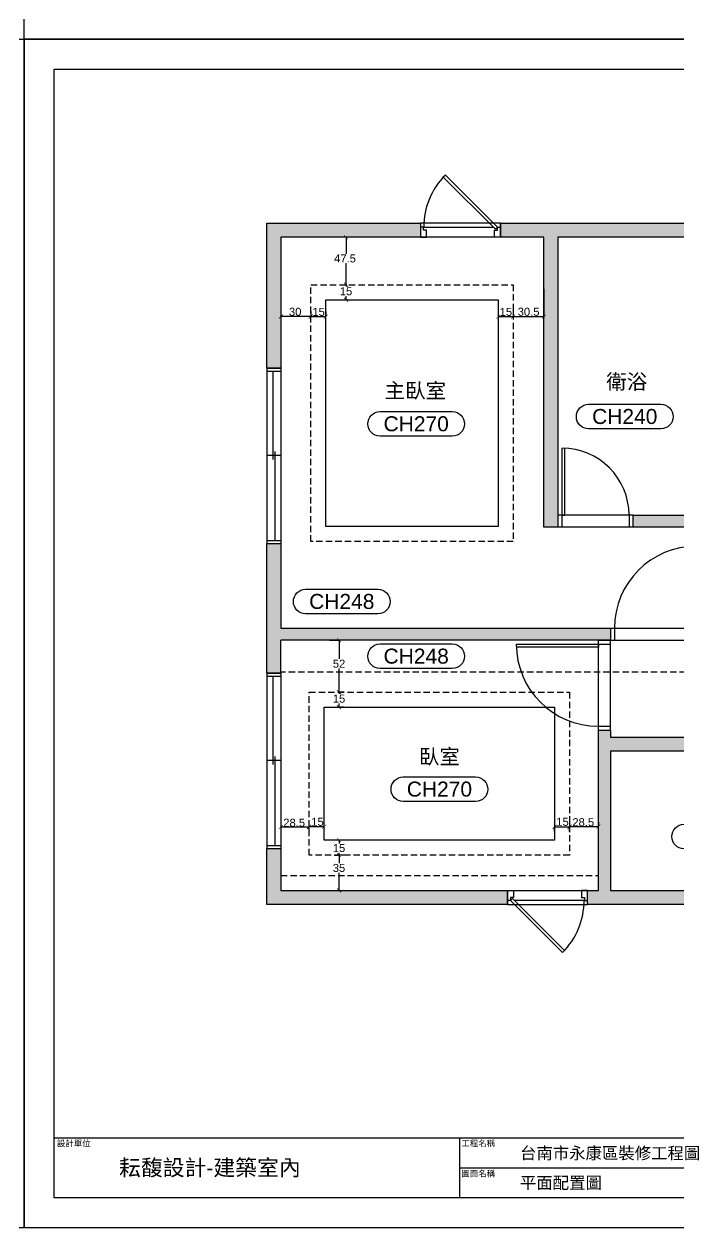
# Model space of a CAD drawing. Header units: millimetres. Extents: x -2628 to 3435, y -3699 to 2704.
# Drawn here: x 1698 to 2352, y -3699 to -2496 of the extents above; entities that cross this region are included whole.
import ezdxf
from ezdxf.enums import TextEntityAlignment as Align

# ---------------------------------------------------------------- set-up
doc = ezdxf.new("R2010")
doc.units = ezdxf.units.MM
doc.header["$PDMODE"] = 35
doc.linetypes.add('HIDDEN', pattern=[9.525, 6.35, -3.175])
for name, color, linetype in [('02-結構樑', 252, 'HIDDEN'), ('03-結構牆', 253, 'Continuous'), ('04-門線', 94, 'Continuous'), ('05-窗線', 150, 'Continuous'), ('08-文字', 7, 'Continuous'), ('10-標註', 140, 'Continuous'), ('11-填充', 8, 'Continuous'), ('12-天花板', 120, 'Continuous'), ('圖框', 255, 'Continuous')]:
    doc.layers.add(name, color=color, linetype=linetype)
doc.layers.add('不出圖', color=235, linetype='Continuous', plot=False)
doc.styles.get("Standard").update_dxf_attribs({"font": 'arial.ttf'})
doc.dimstyles.new('ISO-40', dxfattribs={"dimscale": 0, "dimtxt": 8, "dimasz": 4, "dimexe": 1, "dimexo": 5, "dimgap": 0.68, "dimtad": 1, "dimtih": 1, "dimtoh": 1, "dimdec": 1, "dimrnd": 0.5, "dimdsep": 46, "dimtxsty": 'Standard', "dimblk": 'ARCHTICK', "dimcen": 2.5, "dimadec": 0, "dimazin": 0, "dimtfac": 1, "dimtdec": 1, "dimtmove": 1, "dimatfit": 3, "dimldrblk": 'ARCHTICK', "dimfxl": 15, "dimarcsym": 0})

# ---------------------------------------------------------------- blocks, each defined once
blk = doc.blocks.new('窗2片')
at = {"layer": '05-窗線'}
for p, q in [((0, 0), (0, -175.2)), ((0, 0), (14, 0)), ((14, 0), (14, -175.2)), ((0, -3), (14, -3)), ((6, -3), (6, -91.1)), ((8, -83.1), (8, -172.2)), ((14, -87.1), (0, -87.1)), ((0, -172.2), (14, -172.2)), ((0, -175.2), (14, -175.2))]:
    blk.add_line(p, q, dxfattribs=at)
blk = doc.blocks.new('窗_單開')
at = {"layer": '05-窗線'}
for p, q in [((74.9, -6.1), (22.8, 45.9)), ((24.9, 48.1), (77, -4)), ((80, 0), (0, 0)), ((0, 0), (0, -14)), ((80, 0), (80, -14)), ((3, -4), (72.8, -4)), ((77, -4), (74.9, -6.1)), ((80, -14), (1, -14))]:
    blk.add_line(p, q, dxfattribs=at)
for points in [[(0, -14), (6, -14), (6, -7), (3, -7), (3, -4), (0, -4), (0, -14)], [(80, -14), (74, -14), (74, -7), (77, -7), (77, -4), (80, -4), (80, -14)]]:
    blk.add_lwpolyline(points, dxfattribs=at)
blk.add_arc((77, -4), 73.7, 135, 180, dxfattribs=at)
blk = doc.blocks.new('門_左')
at = {"layer": '04-門線'}
for p, q in [((0, 12), (0, 0)), ((75, 12), (0, 12)), ((75, 0), (0, 0)), ((4, 12), (4, 0)), ((71, 12), (71, 0)), ((75, 0), (75, 12))]:
    blk.add_line(p, q, dxfattribs=at)
blk.add_lwpolyline([(4, 79), (4, 12), (7, 12), (7, 78.9)], dxfattribs=at)
blk.add_arc((4, 12), 67, 360, 90, dxfattribs=at)
blk = doc.blocks.new('門_右')
at = {"layer": '04-門線'}
for p, q in [((-90, 12), (0, 12)), ((-90, 12), (-90, 0)), ((-90, 0), (0, 0)), ((-86, 12), (-86, 0)), ((-4, 12), (-4, 0)), ((0, 12), (0, 0))]:
    blk.add_line(p, q, dxfattribs=at)
blk.add_lwpolyline([(-4, 94), (-4, 12), (-7, 12), (-7, 93.9)], dxfattribs=at)
blk.add_arc((-4, 12), 82, 90, 180, dxfattribs=at)
blk = doc.blocks.new('_ArchTick')
at = {"color": 0, "linetype": 'ByBlock', "const_width": 0.15}
blk.add_lwpolyline([(-0.5, -0.5), (0.5, 0.5)], dxfattribs=at)
blk = doc.blocks.new('*D366')
at = {"layer": '10-標註', "color": 0, "lineweight": -2, "transparency": 16777216}
for p, q in [((2171.8, -2776.4), (2171.8, -2789.3)), ((2186.8, -2776.4), (2186.8, -2789.3)), ((2171.8, -2788.3), (2186.8, -2788.3))]:
    blk.add_line(p, q, dxfattribs=at)
at = {"layer": 'Defpoints', "color": 0, "transparency": 16777216}
for p in [(2171.8, -2771.4), (2186.8, -2771.4), (2186.8, -2788.3)]:
    blk.add_point(p, dxfattribs=at)
at = {"layer": '10-標註', "color": 0, "lineweight": -2, "transparency": 16777216, "xscale": 4, "yscale": 4, "zscale": 4, "rotation": 180}
blk.add_blockref('_ArchTick', (2171.8, -2788.3), dxfattribs=at)
at = {"layer": '10-標註', "color": 0, "lineweight": -2, "transparency": 16777216, "xscale": 4, "yscale": 4, "zscale": 4}
blk.add_blockref('_ArchTick', (2186.8, -2788.3), dxfattribs=at)
at = {"layer": '10-標註', "color": 0, "transparency": 16777216, "insert": (2179.4, -2783.6), "char_height": 8, "attachment_point": 5}
blk.add_mtext('15', dxfattribs=at)
blk = doc.blocks.new('*D367')
at = {"layer": '10-標註', "color": 0, "lineweight": -2, "transparency": 16777216}
for p, q in [((2217.4, -2760.4), (2217.4, -2789.3)), ((2186.8, -2776.4), (2186.8, -2789.3)), ((2186.8, -2788.3), (2217.4, -2788.3))]:
    blk.add_line(p, q, dxfattribs=at)
at = {"layer": 'Defpoints', "color": 0, "transparency": 16777216}
for p in [(2217.4, -2755.4), (2186.8, -2771.4), (2217.4, -2788.3)]:
    blk.add_point(p, dxfattribs=at)
at = {"layer": '10-標註', "color": 0, "lineweight": -2, "transparency": 16777216, "xscale": 4, "yscale": 4, "zscale": 4, "rotation": 180}
blk.add_blockref('_ArchTick', (2186.8, -2788.3), dxfattribs=at)
at = {"layer": '10-標註', "color": 0, "lineweight": -2, "transparency": 16777216, "xscale": 4, "yscale": 4, "zscale": 4}
blk.add_blockref('_ArchTick', (2217.4, -2788.3), dxfattribs=at)
at = {"layer": '10-標註', "color": 0, "transparency": 16777216, "insert": (2202.1, -2783.5), "char_height": 8, "attachment_point": 5}
blk.add_mtext('30.5', dxfattribs=at)
blk = doc.blocks.new('*D368')
at = {"layer": '10-標註', "color": 0, "lineweight": -2, "transparency": 16777216}
for p, q in [((1954.5, -2786.1), (1954.5, -2789.3)), ((1984.5, -2788.3), (1954.5, -2788.3)), ((1984.5, -2791.3), (1984.5, -2789.3))]:
    blk.add_line(p, q, dxfattribs=at)
at = {"layer": 'Defpoints', "color": 0, "transparency": 16777216}
for p in [(1954.5, -2781.1), (1954.5, -2788.3), (1984.5, -2786.3)]:
    blk.add_point(p, dxfattribs=at)
at = {"layer": '10-標註', "color": 0, "lineweight": -2, "transparency": 16777216, "xscale": 4, "yscale": 4, "zscale": 4, "rotation": 180}
blk.add_blockref('_ArchTick', (1954.5, -2788.3), dxfattribs=at)
at = {"layer": '10-標註', "color": 0, "lineweight": -2, "transparency": 16777216, "xscale": 4, "yscale": 4, "zscale": 4}
blk.add_blockref('_ArchTick', (1984.5, -2788.3), dxfattribs=at)
at = {"layer": '10-標註', "color": 0, "transparency": 16777216, "insert": (1968.9, -2783.5), "char_height": 8, "attachment_point": 5}
blk.add_mtext('30', dxfattribs=at)
blk = doc.blocks.new('*D369')
at = {"layer": '10-標註', "color": 0, "lineweight": -2, "transparency": 16777216}
for p, q in [((2019.7, -2708.9), (2019.7, -2725.4)), ((2023.7, -2708.9), (2020.7, -2708.9)), ((2019.7, -2756.4), (2019.7, -2734.9)), ((2014.7, -2756.4), (2018.7, -2756.4))]:
    blk.add_line(p, q, dxfattribs=at)
at = {"layer": 'Defpoints', "color": 0, "transparency": 16777216}
for p in [(2018.7, -2708.9), (2019.7, -2708.9), (2019.7, -2756.4)]:
    blk.add_point(p, dxfattribs=at)
at = {"layer": '10-標註', "color": 0, "lineweight": -2, "transparency": 16777216, "xscale": 4, "yscale": 4, "zscale": 4}
for p, rotation in [((2019.7, -2708.9), 90), ((2019.7, -2756.4), 270)]:
    blk.add_blockref('_ArchTick', p, dxfattribs=dict(at, rotation=rotation))
at = {"layer": '10-標註', "color": 0, "transparency": 16777216, "insert": (2018.7, -2730.2), "char_height": 8, "attachment_point": 5}
blk.add_mtext('47.5', dxfattribs=at)
blk = doc.blocks.new('*D373')
at = {"layer": '10-標註', "color": 0, "lineweight": -2, "transparency": 16777216}
for p, q in [((1984.5, -2783.3), (1984.5, -2787.3)), ((1984.5, -2788.3), (1999.5, -2788.3)), ((1999.5, -2783.3), (1999.5, -2787.3))]:
    blk.add_line(p, q, dxfattribs=at)
at = {"layer": 'Defpoints', "color": 0, "transparency": 16777216}
for p in [(1984.5, -2788.3), (1999.5, -2788.3), (1999.5, -2788.3)]:
    blk.add_point(p, dxfattribs=at)
at = {"layer": '10-標註', "color": 0, "lineweight": -2, "transparency": 16777216, "xscale": 4, "yscale": 4, "zscale": 4, "rotation": 180}
blk.add_blockref('_ArchTick', (1984.5, -2788.3), dxfattribs=at)
at = {"layer": '10-標註', "color": 0, "lineweight": -2, "transparency": 16777216, "xscale": 4, "yscale": 4, "zscale": 4}
blk.add_blockref('_ArchTick', (1999.5, -2788.3), dxfattribs=at)
at = {"layer": '10-標註', "color": 0, "transparency": 16777216, "insert": (1992.3, -2783.6), "char_height": 8, "attachment_point": 5}
blk.add_mtext('15', dxfattribs=at)
blk = doc.blocks.new('*D379')
at = {"layer": '10-標註', "color": 0, "lineweight": -2, "transparency": 16777216}
for p, q in [((2012.7, -3163.7), (2012.7, -3165.3)), ((2017.7, -3163.7), (2013.7, -3163.7)), ((2012.7, -3178.7), (2012.7, -3174.8)), ((2017.7, -3178.7), (2013.7, -3178.7))]:
    blk.add_line(p, q, dxfattribs=at)
at = {"layer": 'Defpoints', "color": 0, "transparency": 16777216}
for p in [(2012.7, -3163.7), (2012.7, -3163.7), (2012.7, -3178.7)]:
    blk.add_point(p, dxfattribs=at)
at = {"layer": '10-標註', "color": 0, "lineweight": -2, "transparency": 16777216, "xscale": 4, "yscale": 4, "zscale": 4}
for p, rotation in [((2012.7, -3163.7), 90), ((2012.7, -3178.7), 270)]:
    blk.add_blockref('_ArchTick', p, dxfattribs=dict(at, rotation=rotation))
at = {"layer": '10-標註', "color": 0, "transparency": 16777216, "insert": (2012.7, -3170.1), "char_height": 8, "attachment_point": 5}
blk.add_mtext('15', dxfattribs=at)
blk = doc.blocks.new('*D380')
at = {"layer": '10-標註', "color": 0, "lineweight": -2, "transparency": 16777216}
for p, q in [((2003.1, -3111.7), (2013.7, -3111.7)), ((2012.7, -3111.7), (2012.7, -3130.4)), ((2012.7, -3163.7), (2012.7, -3139.9)), ((2017.7, -3163.7), (2013.7, -3163.7))]:
    blk.add_line(p, q, dxfattribs=at)
at = {"layer": 'Defpoints', "color": 0, "transparency": 16777216}
for p in [(1998.1, -3111.7), (2012.7, -3111.7), (2012.7, -3163.7)]:
    blk.add_point(p, dxfattribs=at)
at = {"layer": '10-標註', "color": 0, "lineweight": -2, "transparency": 16777216, "xscale": 4, "yscale": 4, "zscale": 4}
for p, rotation in [((2012.7, -3111.7), 90), ((2012.7, -3163.7), 270)]:
    blk.add_blockref('_ArchTick', p, dxfattribs=dict(at, rotation=rotation))
at = {"layer": '10-標註', "color": 0, "transparency": 16777216, "insert": (2012.7, -3135.2), "char_height": 8, "attachment_point": 5}
blk.add_mtext('52', dxfattribs=at)
blk = doc.blocks.new('*D381')
at = {"layer": '10-標註', "color": 0, "lineweight": -2, "transparency": 16777216}
for p, q in [((2012.7, -3311.5), (2012.7, -3314.7)), ((2017.7, -3311.5), (2013.7, -3311.5)), ((2012.7, -3326.5), (2012.7, -3324.2)), ((2017.7, -3326.5), (2013.7, -3326.5))]:
    blk.add_line(p, q, dxfattribs=at)
at = {"layer": 'Defpoints', "color": 0, "transparency": 16777216}
for p in [(2012.7, -3311.5), (2012.7, -3326.5), (2012.7, -3326.5)]:
    blk.add_point(p, dxfattribs=at)
at = {"layer": '10-標註', "color": 0, "lineweight": -2, "transparency": 16777216, "xscale": 4, "yscale": 4, "zscale": 4}
for p, rotation in [((2012.7, -3311.5), 90), ((2012.7, -3326.5), 270)]:
    blk.add_blockref('_ArchTick', p, dxfattribs=dict(at, rotation=rotation))
at = {"layer": '10-標註', "color": 0, "transparency": 16777216, "insert": (2012.7, -3319.4), "char_height": 8, "attachment_point": 5}
blk.add_mtext('15', dxfattribs=at)
blk = doc.blocks.new('*D382')
at = {"layer": '10-標註', "color": 0, "lineweight": -2, "transparency": 16777216}
for p, q in [((2007.7, -3326.5), (2011.7, -3326.5)), ((2012.7, -3326.5), (2012.7, -3334.6)), ((2012.7, -3361.7), (2012.7, -3344.1)), ((2007.7, -3361.7), (2011.7, -3361.7))]:
    blk.add_line(p, q, dxfattribs=at)
at = {"layer": 'Defpoints', "color": 0, "transparency": 16777216}
for p in [(2012.7, -3326.5), (2012.7, -3361.7), (2012.7, -3361.7)]:
    blk.add_point(p, dxfattribs=at)
at = {"layer": '10-標註', "color": 0, "lineweight": -2, "transparency": 16777216, "xscale": 4, "yscale": 4, "zscale": 4}
for p, rotation in [((2012.7, -3326.5), 90), ((2012.7, -3361.7), 270)]:
    blk.add_blockref('_ArchTick', p, dxfattribs=dict(at, rotation=rotation))
at = {"layer": '10-標註', "color": 0, "transparency": 16777216, "insert": (2012.7, -3339.3), "char_height": 8, "attachment_point": 5}
blk.add_mtext('35', dxfattribs=at)
blk = doc.blocks.new('*D383')
at = {"layer": '10-標註', "color": 0, "lineweight": -2, "transparency": 16777216}
for p, q in [((1997.9, -3298), (1982.9, -3298)), ((1982.9, -3302.9), (1982.9, -3299)), ((1997.9, -3302.9), (1997.9, -3299))]:
    blk.add_line(p, q, dxfattribs=at)
at = {"layer": 'Defpoints', "color": 0, "transparency": 16777216}
for p in [(1982.9, -3297.9), (1982.9, -3298), (1997.9, -3297.9)]:
    blk.add_point(p, dxfattribs=at)
at = {"layer": '10-標註', "color": 0, "lineweight": -2, "transparency": 16777216, "xscale": 4, "yscale": 4, "zscale": 4, "rotation": 180}
blk.add_blockref('_ArchTick', (1982.9, -3298), dxfattribs=at)
at = {"layer": '10-標註', "color": 0, "lineweight": -2, "transparency": 16777216, "xscale": 4, "yscale": 4, "zscale": 4}
blk.add_blockref('_ArchTick', (1997.9, -3298), dxfattribs=at)
at = {"layer": '10-標註', "color": 0, "transparency": 16777216, "insert": (1991.2, -3293.2), "char_height": 8, "attachment_point": 5}
blk.add_mtext('15', dxfattribs=at)
blk = doc.blocks.new('*D384')
at = {"layer": '10-標註', "color": 0, "lineweight": -2, "transparency": 16777216}
for p, q in [((1954.5, -3293.5), (1954.5, -3297.4)), ((1982.9, -3298.4), (1954.5, -3298.4)), ((1982.9, -3303), (1982.9, -3299.4))]:
    blk.add_line(p, q, dxfattribs=at)
at = {"layer": 'Defpoints', "color": 0, "transparency": 16777216}
for p in [(1954.5, -3298.4), (1954.5, -3298.5), (1982.9, -3298)]:
    blk.add_point(p, dxfattribs=at)
at = {"layer": '10-標註', "color": 0, "lineweight": -2, "transparency": 16777216, "xscale": 4, "yscale": 4, "zscale": 4, "rotation": 180}
blk.add_blockref('_ArchTick', (1954.5, -3298.4), dxfattribs=at)
at = {"layer": '10-標註', "color": 0, "lineweight": -2, "transparency": 16777216, "xscale": 4, "yscale": 4, "zscale": 4}
blk.add_blockref('_ArchTick', (1982.9, -3298.4), dxfattribs=at)
at = {"layer": '10-標註', "color": 0, "transparency": 16777216, "insert": (1967.9, -3294.1), "char_height": 8, "attachment_point": 5}
blk.add_mtext('28.5', dxfattribs=at)
blk = doc.blocks.new('*D385')
at = {"layer": '10-標註', "color": 0, "lineweight": -2, "transparency": 16777216}
for p, q in [((2014.7, -2756.4), (2018.7, -2756.4)), ((2019.7, -2756.4), (2019.7, -2758.3)), ((2014.7, -2771.4), (2018.7, -2771.4)), ((2019.7, -2771.4), (2019.7, -2767.8))]:
    blk.add_line(p, q, dxfattribs=at)
at = {"layer": 'Defpoints', "color": 0, "transparency": 16777216}
for p in [(2019.7, -2756.4), (2019.7, -2771.4), (2019.7, -2771.4)]:
    blk.add_point(p, dxfattribs=at)
at = {"layer": '10-標註', "color": 0, "lineweight": -2, "transparency": 16777216, "xscale": 4, "yscale": 4, "zscale": 4}
for p, rotation in [((2019.7, -2756.4), 90), ((2019.7, -2771.4), 270)]:
    blk.add_blockref('_ArchTick', p, dxfattribs=dict(at, rotation=rotation))
at = {"layer": '10-標註', "color": 0, "transparency": 16777216, "insert": (2019.7, -2763), "char_height": 8, "attachment_point": 5}
blk.add_mtext('15', dxfattribs=at)
blk = doc.blocks.new('*D386')
at = {"layer": '10-標註', "color": 0, "lineweight": -2, "transparency": 16777216}
for p, q in [((2228.1, -3298), (2243.1, -3298)), ((2228.1, -3302.9), (2228.1, -3299)), ((2243.1, -3302.9), (2243.1, -3299))]:
    blk.add_line(p, q, dxfattribs=at)
at = {"layer": 'Defpoints', "color": 0, "transparency": 16777216}
for p in [(2228.1, -3297.9), (2243.1, -3297.9), (2243.1, -3298)]:
    blk.add_point(p, dxfattribs=at)
at = {"layer": '10-標註', "color": 0, "lineweight": -2, "transparency": 16777216, "xscale": 4, "yscale": 4, "zscale": 4, "rotation": 180}
blk.add_blockref('_ArchTick', (2228.1, -3298), dxfattribs=at)
at = {"layer": '10-標註', "color": 0, "lineweight": -2, "transparency": 16777216, "xscale": 4, "yscale": 4, "zscale": 4}
blk.add_blockref('_ArchTick', (2243.1, -3298), dxfattribs=at)
at = {"layer": '10-標註', "color": 0, "transparency": 16777216, "insert": (2236, -3293.2), "char_height": 8, "attachment_point": 5}
blk.add_mtext('15', dxfattribs=at)
blk = doc.blocks.new('*D387')
at = {"layer": '10-標註', "color": 0, "lineweight": -2, "transparency": 16777216}
for p, q in [((2243.1, -3293), (2243.1, -3296.8)), ((2271.8, -3293.5), (2271.8, -3296.8)), ((2243.1, -3297.8), (2271.8, -3297.8))]:
    blk.add_line(p, q, dxfattribs=at)
at = {"layer": 'Defpoints', "color": 0, "transparency": 16777216}
for p in [(2243.1, -3298), (2271.8, -3297.8), (2271.8, -3298.5)]:
    blk.add_point(p, dxfattribs=at)
at = {"layer": '10-標註', "color": 0, "lineweight": -2, "transparency": 16777216, "xscale": 4, "yscale": 4, "zscale": 4, "rotation": 180}
blk.add_blockref('_ArchTick', (2243.1, -3297.8), dxfattribs=at)
at = {"layer": '10-標註', "color": 0, "lineweight": -2, "transparency": 16777216, "xscale": 4, "yscale": 4, "zscale": 4}
blk.add_blockref('_ArchTick', (2271.8, -3297.8), dxfattribs=at)
at = {"layer": '10-標註', "color": 0, "transparency": 16777216, "insert": (2256.7, -3293.6), "char_height": 8, "attachment_point": 5}
blk.add_mtext('28.5', dxfattribs=at)

msp = doc.modelspace()

# ---------------------------------------------------------------- hatches: boundary and pattern name
at = {"layer": '11-填充'}
h = msp.add_hatch(color=8, dxfattribs=at)
h.dxf.hatch_style = 1
h.paths.add_polyline_path([(2180.89, -3361.71), (1954.53, -3361.71), (1954.53, -3319.91), (1940.53, -3319.91), (1940.53, -3375.71), (2180.89, -3375.71)])
h.paths.add_polyline_path([(2387.83, -2753.91), (2373.83, -2753.91), (2373.83, -2986.71), (2306.43, -2986.71), (2306.43, -2998.71), (2373.83, -2998.71), (2373.83, -3099.71), (2373.83, -3111.71), (2387.83, -3111.71)])
h.paths.add_polyline_path([(2624.83, -2771.51), (2626.83, -2771.51), (2626.83, -2759.01), (2626.83, -2694.91), (2595.33, -2694.91), (2582.83, -2694.91), (2563.03, -2694.91), (2563.03, -2708.91), (2612.83, -2708.91), (2612.83, -3099.71), (2477.83, -3099.71), (2477.83, -3111.71), (2624.83, -3111.71), (2624.83, -3076.51)])
h.paths.add_polyline_path([(2933.73, -2759.01), (2921.23, -2759.01), (2856.83, -2759.01), (2856.83, -2771.51), (2921.23, -2771.51), (2921.23, -2774.01), (2921.23, -2847.01), (2921.23, -2920.01), (2921.23, -2998.01), (2921.23, -3076.51), (2921.23, -3146.51), (2906.03, -3146.51), (2906.03, -3410.51), (2933.73, -3410.51)])
h.paths.add_polyline_path([(2933.73, -3503.81), (2919.73, -3503.81), (2858.63, -3503.81), (2858.63, -3536.01), (2519.03, -3536.01), (2519.03, -3465.51), (2507.03, -3465.51), (2507.03, -3548.01), (2933.73, -3548.01)])
h.paths.add_polyline_path([(2387.83, -2694.91), (2174.03, -2694.91), (2174.03, -2708.91), (2217.43, -2708.91), (2217.43, -2753.91), (2231.43, -2753.91), (2231.43, -2708.91), (2373.83, -2708.91), (2373.83, -2753.91), (2387.83, -2753.91)])
h.paths.add_polyline_path([(2231.43, -2753.91), (2217.43, -2753.91), (2217.43, -2998.71), (2231.43, -2998.71), (2231.43, -2986.71)])
h = msp.add_hatch(color=8, dxfattribs=at)
h.dxf.hatch_style = 1
h.paths.add_polyline_path([(1954.53, -2708.91), (2094.03, -2708.91), (2094.03, -2694.91), (1940.53, -2694.91), (1940.53, -2839.91), (1954.53, -2839.91)])
h = msp.add_hatch(color=8, dxfattribs=at)
h.dxf.hatch_style = 1
h.paths.add_polyline_path([(2283.83, -3099.71), (1954.53, -3099.71), (1954.53, -3015.11), (1940.53, -3015.11), (1940.53, -3144.71), (1954.53, -3144.71), (1954.53, -3111.71), (2283.83, -3111.71)])
h.paths.add_polyline_path([(2378.07, -3208.41), (2283.83, -3208.41), (2283.83, -3201.71), (2271.83, -3201.71), (2271.83, -3222.41), (2271.83, -3361.71), (2260.89, -3361.71), (2260.89, -3375.71), (2507.03, -3375.71), (2507.03, -3381.71), (2519.03, -3381.71), (2519.03, -3208.41), (2468.07, -3208.41), (2468.07, -3222.41), (2507.03, -3222.41), (2507.03, -3361.71), (2283.83, -3361.71), (2283.83, -3222.41), (2378.07, -3222.41)])

# ---------------------------------------------------------------- linework, layer by layer
at = {"layer": '02-結構樑'}
for p, q in [((2921.23, -3143.71), (1954.53, -3143.71)), ((1954.53, -3346.71), (2271.83, -3346.71))]:
    msp.add_line(p, q, dxfattribs=at)
at = {"layer": '03-結構牆'}
for p, q in [((1940.53, -3144.71), (1940.53, -3015.11)), ((1940.53, -3015.11), (1954.53, -3015.11)), ((1954.53, -3015.11), (1954.53, -3099.71)), ((1954.53, -3144.71), (1954.53, -3111.71)), ((1954.53, -3144.71), (1940.53, -3144.71))]:
    msp.add_line(p, q, dxfattribs=at)
for points in [[(1940.53, -2694.91), (2094.03, -2694.91), (2094.03, -2708.91), (1954.53, -2708.91), (1954.53, -2839.91), (1940.53, -2839.91)], [(2387.83, -2694.91), (2387.83, -3111.71), (2373.83, -3111.71), (2373.83, -3099.71), (2373.83, -3099.71), (2373.83, -2998.71), (2306.43, -2998.71), (2306.43, -2986.71), (2373.83, -2986.71), (2373.83, -2708.91), (2231.43, -2708.91), (2231.43, -2986.71), (2231.43, -2998.71), (2217.43, -2998.71), (2217.43, -2708.91), (2174.03, -2708.91), (2174.03, -2694.91)], [(2180.89, -3375.71), (1940.53, -3375.71), (1940.53, -3319.91), (1954.53, -3319.91), (1954.53, -3361.71), (2180.89, -3361.71)]]:
    msp.add_lwpolyline(points, close=True, dxfattribs=at)
for points in [[(1954.53, -3099.71), (2283.83, -3099.71), (2283.83, -3111.71), (1954.53, -3111.71)], [(2468.07, -3208.41), (2519.03, -3208.41), (2519.03, -3381.71), (2507.03, -3381.71), (2507.03, -3375.71), (2260.89, -3375.71), (2260.89, -3361.71), (2271.83, -3361.71), (2271.83, -3222.41), (2271.83, -3201.71), (2283.83, -3201.71), (2283.83, -3208.41), (2378.07, -3208.41)], [(2378.07, -3222.41), (2283.83, -3222.41), (2283.83, -3361.71), (2507.03, -3361.71), (2507.03, -3222.41), (2468.07, -3222.41)]]:
    msp.add_lwpolyline(points, dxfattribs=at)
at = {"layer": '08-文字'}
for points in [[(2053.71, -2907.74, -1), (2053.71, -2883.23), (2125.89, -2883.23, -1), (2125.89, -2907.74)], [(2262.07, -2900.46, -1), (2262.07, -2875.95), (2334.25, -2875.95, -1), (2334.25, -2900.46)], [(1979.37, -3085.27, -1), (1979.37, -3060.76), (2051.55, -3060.76, -1), (2051.55, -3085.27)], [(2053.71, -3139.93, -1), (2053.71, -3115.42), (2125.89, -3115.42, -1), (2125.89, -3139.93)], [(2076.91, -3272.81, -1), (2076.91, -3248.29), (2149.1, -3248.29, -1), (2149.1, -3272.81)], [(2357.45, -3320.12, -1), (2357.45, -3295.61), (2429.64, -3295.61, -1), (2429.64, -3320.12)]]:
    msp.add_lwpolyline(points, format="xyb", close=True, dxfattribs=at)
at = {"layer": '12-天花板', "linetype": 'HIDDEN'}
for points in [[(2186.81, -3013.11), (1984.53, -3013.11), (1984.53, -2756.41), (2186.81, -2756.41)], [(1982.91, -3326.49), (1982.91, -3163.71), (2243.11, -3163.71), (2243.11, -3326.49)]]:
    msp.add_lwpolyline(points, close=True, dxfattribs=at)
at = {"layer": '12-天花板'}
for points in [[(2171.81, -2998.11), (1999.53, -2998.11), (1999.53, -2771.41), (2171.81, -2771.41)], [(1997.91, -3311.49), (1997.91, -3178.71), (2228.11, -3178.71), (2228.11, -3311.49)]]:
    msp.add_lwpolyline(points, close=True, dxfattribs=at)
at = {"layer": '不出圖'}
for points in [[(1698.04, -1322.96), (3378.04, -1322.96), (3378.04, -2510.96), (1698.04, -2510.96)], [(18.04, -2510.96), (1698.04, -2510.96), (1698.04, -3698.96), (18.04, -3698.96)], [(1698.04, -2510.96), (3378.04, -2510.96), (3378.04, -3698.96), (1698.04, -3698.96)]]:
    msp.add_lwpolyline(points, close=True, dxfattribs=at)
at = {"layer": '圖框', "color": 5}
for p, q in [((1728.04, -3608.96), (3348.04, -3608.96)), ((2133.04, -3608.96), (2133.04, -3668.96)), ((2133.04, -3638.96), (3348.04, -3638.96))]:
    msp.add_line(p, q, dxfattribs=at)
msp.add_lwpolyline([(1728.04, -2540.96), (3348.04, -2540.96), (3348.04, -3668.96), (1728.04, -3668.96)], close=True, dxfattribs=at)

# ---------------------------------------------------------------- block references
at = {"layer": '04-門線'}
for name, p in [('門_左', (2231.43, -2998.71)), ('門_右', (2373.83, -3111.71))]:
    msp.add_blockref(name, p, dxfattribs=at)
at = {"layer": '04-門線', "rotation": 90}
msp.add_blockref('門_右', (2283.83, -3111.71), dxfattribs=at)
at = {"layer": '05-窗線'}
for name, p in [('窗_單開', (2094.03, -2694.91)), ('窗2片', (1940.53, -2839.91)), ('窗2片', (1940.53, -3144.71))]:
    msp.add_blockref(name, p, dxfattribs=at)
at = {"layer": '05-窗線', "rotation": 180}
msp.add_blockref('窗_單開', (2260.89, -3375.71), dxfattribs=at)

# ---------------------------------------------------------------- texts
at = {"layer": '08-文字'}
msp.add_text('衛浴', height=15, dxfattribs=at).set_placement((2279.72, -2860.83))
for s, p in [('主臥室', (2088.95, -2861.84)), ('臥室', (2113.01, -3227.58))]:
    msp.add_text(s, height=15, dxfattribs=at).set_placement(p, align=Align.MIDDLE)
at = {"layer": '08-文字', "char_height": 15, "attachment_point": 5}
for s, insert in [('\\pxqc;CH240', (2298.16, -2888.2)), ('\\pxqc;CH270', (2089.8, -2895.48)), ('\\pxqc;CH248', (2015.46, -3073.02)), ('\\pxqc;CH248', (2089.8, -3127.68)), ('\\pxqc;CH270', (2113.01, -3260.55))]:
    msp.add_mtext_dynamic_manual_height_columns(s, width=23.7157, gutter_width=15, heights=[9.82], dxfattribs=dict(at, insert=insert))
at = {"layer": '圖框', "color": 7}
for s, p in [('設計單位', (1730.94, -3617.52)), ('工程名稱', (2134.98, -3617.52)), ('圖面名稱', (2134.98, -3647.65))]:
    msp.add_text(s, height=6, dxfattribs=at).set_placement(p)
for s, p in [('台南市永康區裝修工程圖', (2283.58, -3623.96)), ('平面配置圖', (2234.4, -3653.96))]:
    msp.add_text(s, height=12, dxfattribs=at).set_placement(p, align=Align.MIDDLE)
at = {"layer": '圖框', "color": 7, "insert": (1883.7, -3639.63), "char_height": 16, "attachment_point": 5}
msp.add_mtext_dynamic_manual_height_columns('{\\fPMingLiU|b0|i0|c136|p18;耘馥設計-建築室內}', width=210.6993, gutter_width=18.5, heights=[0], dxfattribs=at)

# ---------------------------------------------------------------- dimensions: what is measured, and where the dimension line sits
at = {"layer": '10-標註'}
for base, p1, p2, picture, middle in [((2019.74, -2708.91), (2019.74, -2756.41), (2018.74, -2708.91), '*D369', (2018.74, -2730.17)), ((2019.72, -2771.41), (2019.74, -2756.41), (2019.74, -2771.41), '*D385', (2019.72, -2763.03)), ((2012.68, -3111.71), (2012.68, -3163.71), (1998.08, -3111.71), '*D380', (2012.68, -3135.16)), ((2012.68, -3163.71), (2012.68, -3178.71), (2012.68, -3163.71), '*D379', (2012.68, -3170.06)), ((2012.68, -3326.49), (2012.68, -3311.49), (2012.68, -3326.49), '*D381', (2012.68, -3319.44)), ((2012.66, -3361.71), (2012.68, -3326.49), (2012.68, -3361.71), '*D382', (2012.66, -3339.35))]:
    dim = msp.add_linear_dim(base=base, p1=p1, p2=p2, angle=90, dimstyle='ISO-40', override={"dimscale": 1}, dxfattribs=at)
    dim.commit()
    dim.dimension.update_dxf_attribs({"geometry": picture, "text_midpoint": middle, "dimtype": 160})
dim = msp.add_linear_dim(base=(2217.43, -2788.31), p1=(2186.81, -2771.41), p2=(2217.43, -2755.36), dimstyle='ISO-40', override={"dimscale": 1}, dxfattribs=at)
dim.commit()
dim.dimension.update_dxf_attribs({"geometry": '*D367', "text_midpoint": (2202.12, -2783.55)})
for base, p1, p2, picture, middle in [((1954.53, -2788.31), (1984.53, -2786.31), (1954.53, -2781.07), '*D368', (1968.94, -2788.31)), ((1999.53, -2788.31), (1984.53, -2788.31), (1999.53, -2788.31), '*D373', (1992.34, -2788.31)), ((2186.81, -2788.31), (2171.81, -2771.41), (2186.81, -2771.41), '*D366', (2179.43, -2788.31)), ((1954.53, -3298.39), (1982.91, -3298.01), (1954.53, -3298.51), '*D384', (1967.93, -3298.89)), ((1982.91, -3298.01), (1997.91, -3297.91), (1982.91, -3297.91), '*D383', (1991.21, -3298.01)), ((2243.11, -3298.01), (2228.11, -3297.91), (2243.11, -3297.91), '*D386', (2235.99, -3298.01)), ((2271.83, -3297.83), (2243.11, -3298.01), (2271.83, -3298.51), '*D387', (2256.65, -3298.33))]:
    dim = msp.add_linear_dim(base=base, p1=p1, p2=p2, dimstyle='ISO-40', override={"dimscale": 1}, dxfattribs=at)
    dim.commit()
    dim.dimension.update_dxf_attribs({"geometry": picture, "text_midpoint": middle, "dimtype": 160})

doc.saveas('drawing.dxf')
